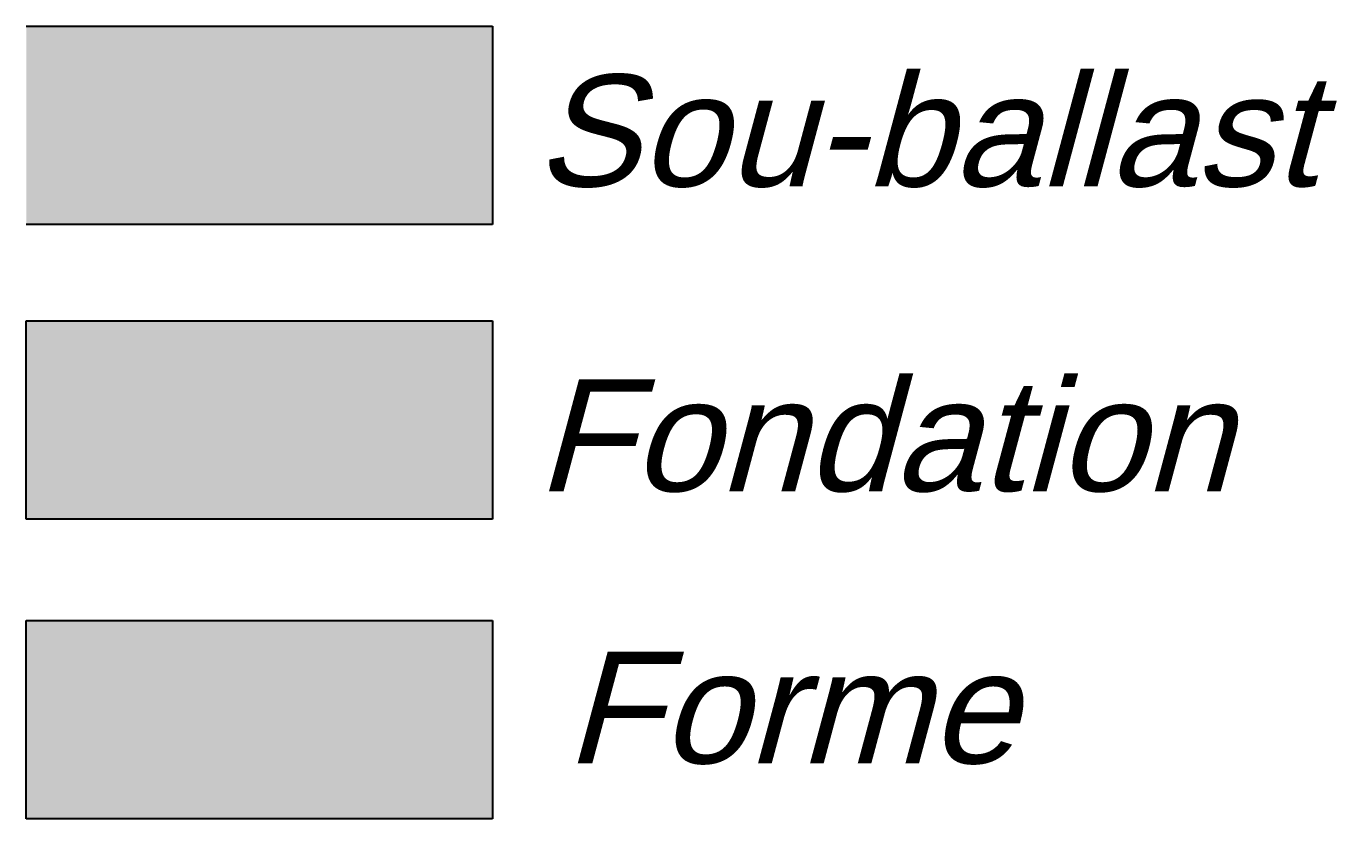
# Model space of a CAD drawing. Header units: millimetres. Extents: x 2762 to 3076, y 916 to 3305.
# Drawn here: x 3060.805 to 3065.376, y 2798.426 to 2801.191 of the extents above; entities that cross this region are included whole.
import ezdxf

# ---------------------------------------------------------------- set-up
doc = ezdxf.new("R2010")
doc.units = ezdxf.units.MM
doc.header["$LTSCALE"] = 2
doc.layers.add('C-ANNO-TABL-TEXT', color=150, linetype='Continuous')
doc.styles.add('ARIAL', font='arial.ttf')

msp = doc.modelspace()

# ---------------------------------------------------------------- hatches: boundary and pattern name
h = msp.add_hatch(color=11)
h.dxf.hatch_style = 1
h.paths.add_polyline_path([(3062.4315, 2801.1911), (3060.8046, 2801.1911), (3060.8046, 2800.4992), (3062.4315, 2800.4992)])
h = msp.add_hatch(color=30)
h.dxf.hatch_style = 1
h.paths.add_polyline_path([(3062.4315, 2800.1637), (3060.8046, 2800.1637), (3060.8046, 2799.4718), (3062.4315, 2799.4718)])
h = msp.add_hatch(color=83)
h.dxf.hatch_style = 1
h.paths.add_polyline_path([(3062.4315, 2799.1178), (3060.8046, 2799.1178), (3060.8046, 2798.4259), (3062.4315, 2798.4259)])

# ---------------------------------------------------------------- linework, layer by layer
for p, q in [((3060.8046, 2801.1911), (3062.4315, 2801.1911)), ((3062.4315, 2801.1911), (3062.4315, 2800.4992)), ((3062.4315, 2800.4992), (3060.8046, 2800.4992)), ((3060.8046, 2800.1637), (3062.4315, 2800.1637)), ((3060.8046, 2799.4718), (3060.8046, 2800.1637)), ((3062.4315, 2800.1637), (3062.4315, 2799.4718)), ((3062.4315, 2799.4718), (3060.8046, 2799.4718)), ((3060.8046, 2799.1178), (3062.4315, 2799.1178)), ((3060.8046, 2798.4259), (3060.8046, 2799.1178)), ((3062.4315, 2799.1178), (3062.4315, 2798.4259)), ((3062.4315, 2798.4259), (3060.8046, 2798.4259))]:
    msp.add_line(p, q)

# ---------------------------------------------------------------- texts
at = {"layer": 'C-ANNO-TABL-TEXT', "color": 7, "style": 'ARIAL', "oblique": 15}
for s, p in [('Sou-ballast', (3062.5792, 2800.6322)), ('Fondation', (3062.5836, 2799.5689)), ('Forme', (3062.6838, 2798.6194))]:
    msp.add_text(s, height=0.39, dxfattribs=at).set_placement(p)

doc.saveas('drawing.dxf')
